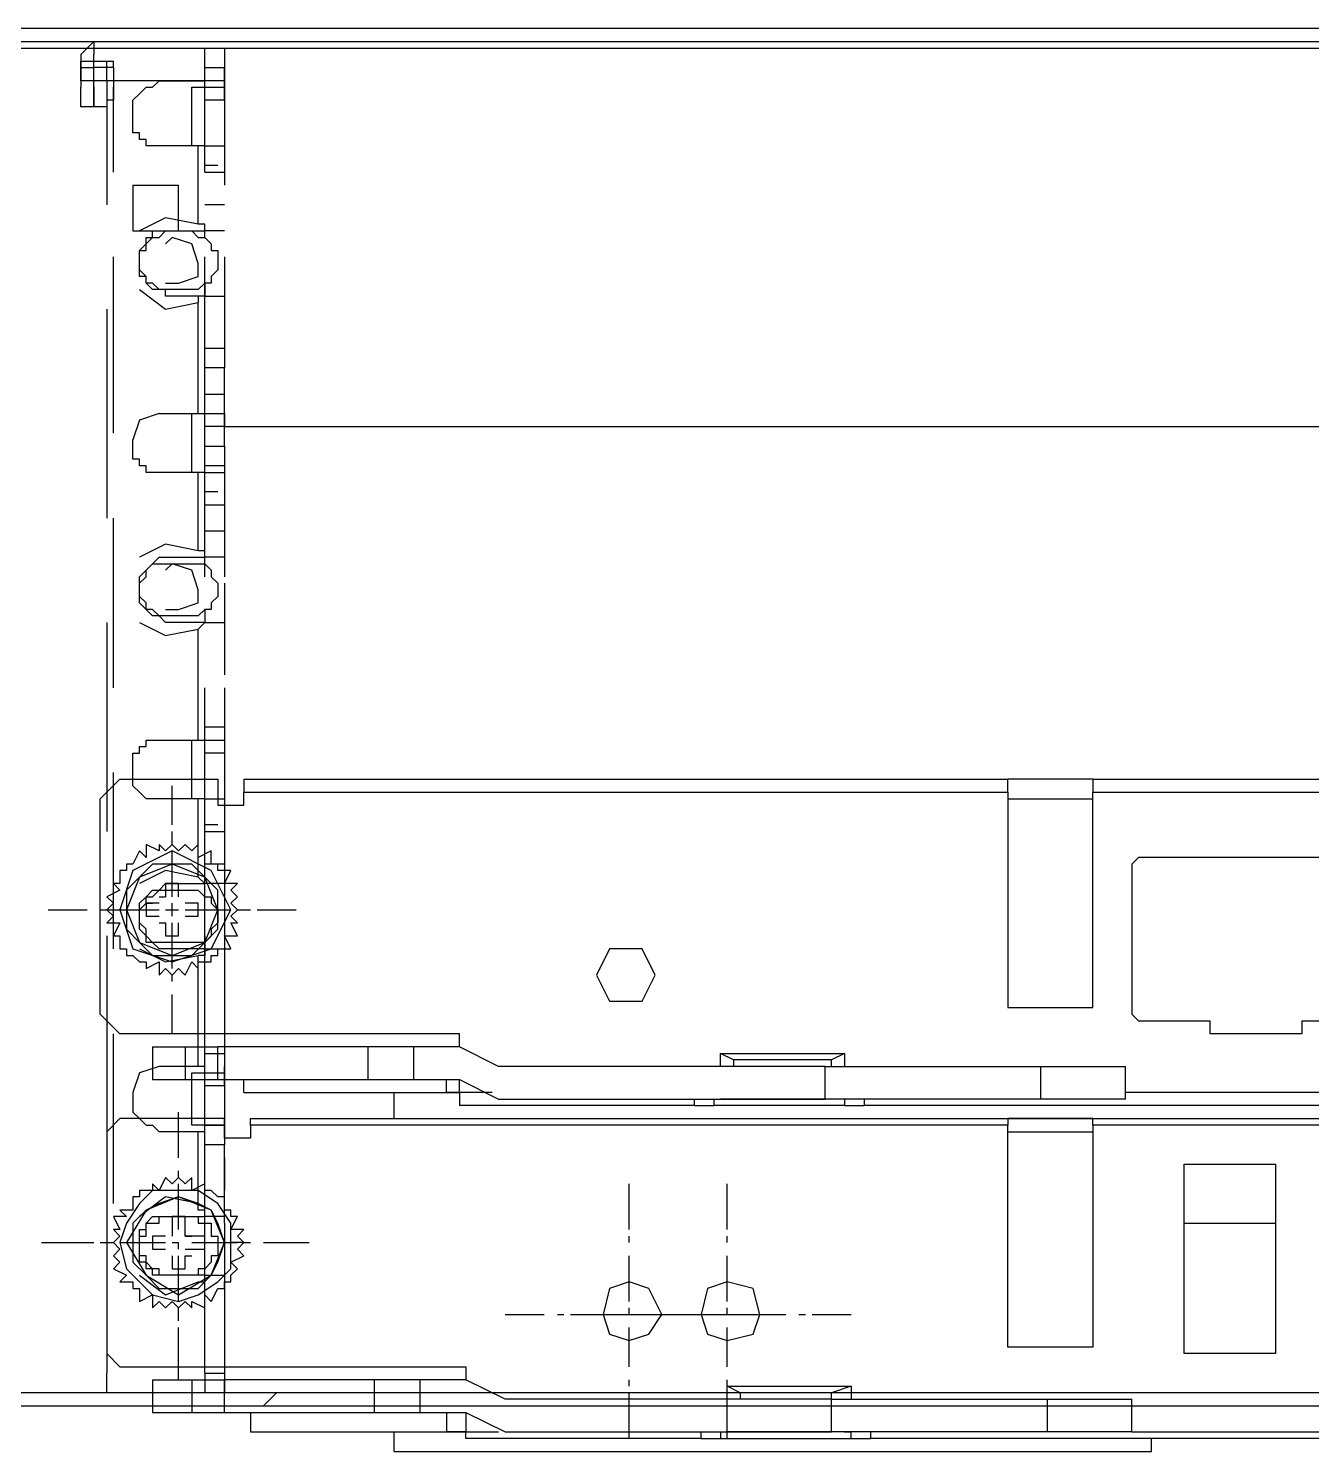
# Model space of a CAD drawing. Header units: millimetres. Extents: x 929 to 1725, y 58 to 532.
# Drawn here: x 1003.98 to 1026.98, y 316.2 to 341.72 of the extents above; entities that cross this region are included whole.
import ezdxf

# ---------------------------------------------------------------- set-up
doc = ezdxf.new("R2010")
doc.units = ezdxf.units.MM
doc.header["$MEASUREMENT"] = 0
doc.layers.add('TT-WIRE-EQPM', color=6, linetype='CONTINUOUS')

msp = doc.modelspace()

# ---------------------------------------------------------------- linework, layer by layer
at = {"layer": 'TT-WIRE-EQPM', "linetype": 'Continuous'}
for points in [[(1009.01512, 341.71541), (988.18172, 341.71541)], [(1101.36096, 341.71541), (1100.19054, 341.71541), (1009.01512, 341.71541)], [(987.83059, 341.48133), (1108.85162, 341.48133)], [(1005.15275, 341.48133), (1004.91867, 341.24724)], [(1005.15275, 341.48133), (1005.15275, 341.24724)], [(988.06468, 341.36429), (1108.61754, 341.36429)], [(1004.91867, 341.24724), (1004.91867, 340.66204)], [(1005.15275, 340.66204), (1005.15275, 341.24724)], [(1007.14246, 340.77908), (1007.14246, 341.36429)], [(1007.49358, 341.36429), (1007.49358, 340.77908)], [(1004.91867, 340.77908), (1004.91867, 341.1302)], [(1004.91867, 341.1302), (1005.50388, 341.1302)], [(1004.91867, 341.01316), (1005.15275, 341.01316)], [(1005.50388, 341.01316), (1005.15275, 341.01316)], [(1005.38683, 340.77908), (1005.38683, 341.1302)], [(1005.50388, 341.01316), (1005.50388, 340.66204), (1005.50388, 340.66204), (1005.50388, 340.54499), (1005.50388, 340.54499), (1005.50388, 340.54499), (1005.50388, 340.54499), (1005.50388, 340.54499), (1005.50388, 340.54499), (1005.50388, 340.42795), (1005.38683, 340.42795), (1005.38683, 340.42795), (1005.38683, 340.42795), (1005.38683, 340.42795), (1005.38683, 340.42795), (1005.38683, 340.42795), (1005.38683, 340.42795), (1005.38683, 340.42795), (1005.38683, 340.42795), (1005.38683, 340.31091), (1005.38683, 340.31091), (1005.38683, 340.31091)], [(1005.50388, 341.01316), (1005.50388, 341.1302)], [(1007.14246, 341.01316), (1007.49358, 341.01316)], [(1007.49358, 340.42795), (1007.49358, 340.42795), (1007.49358, 340.42795), (1007.49358, 340.42795), (1007.49358, 340.42795), (1007.49358, 340.42795), (1007.49358, 340.42795), (1007.49358, 340.42795), (1007.49358, 340.42795), (1007.49358, 340.42795), (1007.49358, 340.42795), (1007.49358, 340.42795), (1007.49358, 340.42795), (1007.49358, 340.42795), (1007.49358, 340.42795), (1007.49358, 340.54499), (1007.49358, 340.54499), (1007.49358, 340.54499), (1007.49358, 340.54499), (1007.49358, 340.54499), (1007.49358, 340.54499), (1007.49358, 340.54499), (1007.49358, 340.54499), (1007.49358, 340.54499), (1007.49358, 340.54499), (1007.49358, 340.54499), (1007.49358, 340.66204), (1007.49358, 340.66204), (1007.49358, 340.66204), (1007.49358, 340.66204), (1007.49358, 340.66204), (1007.49358, 340.66204), (1007.49358, 340.66204), (1007.49358, 340.66204), (1007.49358, 340.66204), (1007.49358, 340.77908), (1007.49358, 340.77908), (1007.49358, 340.77908), (1007.49358, 340.77908), (1007.49358, 340.77908), (1007.49358, 340.77908), (1007.49358, 340.89612), (1007.49358, 340.89612), (1007.49358, 340.89612), (1007.49358, 340.89612), (1007.49358, 340.89612), (1007.49358, 340.89612), (1007.49358, 340.89612), (1007.49358, 341.01316), (1007.49358, 341.01316), (1007.49358, 341.01316)], [(1007.14246, 340.77908), (1004.91867, 340.77908)], [(1004.91867, 340.31091), (1004.91867, 340.66204)], [(1005.15275, 340.66204), (1005.15275, 340.66204), (1005.15275, 340.54499), (1005.15275, 340.54499), (1005.15275, 340.54499), (1005.15275, 340.54499), (1005.15275, 340.54499), (1005.15275, 340.54499), (1005.15275, 340.42795), (1005.15275, 340.42795), (1005.15275, 340.42795), (1005.15275, 340.42795), (1005.15275, 340.42795), (1005.15275, 340.42795), (1005.15275, 340.42795), (1005.15275, 340.42795), (1005.15275, 340.42795), (1005.15275, 340.42795), (1005.15275, 340.31091), (1005.15275, 340.31091), (1005.15275, 340.31091)], [(1005.15275, 340.31091), (1005.15275, 340.66204)], [(1005.38683, 340.77908), (1005.38683, 340.42795)], [(1005.50388, 339.14049), (1005.50388, 340.66204)], [(1007.14246, 339.60866), (1006.32317, 339.60866), (1006.32317, 339.60866), (1006.20613, 339.60866), (1006.08908, 339.60866), (1006.08908, 339.7257), (1005.97204, 339.7257), (1005.97204, 339.84274), (1005.855, 339.84274), (1005.855, 339.95979), (1005.855, 340.07683), (1005.855, 340.07683), (1005.855, 340.19387), (1005.855, 340.31091), (1005.855, 340.42795), (1005.855, 340.42795), (1005.97204, 340.54499), (1005.97204, 340.54499), (1006.08908, 340.66204), (1006.08908, 340.66204), (1006.20613, 340.66204), (1006.32317, 340.77908), (1006.32317, 340.77908), (1007.14246, 340.77908)], [(1006.90838, 340.66204), (1007.14246, 340.66204)], [(1007.14246, 339.60866), (1006.90838, 339.60866), (1006.90838, 340.66204)], [(1007.49358, 340.77908), (1007.14246, 340.77908)], [(1007.14246, 339.14049), (1007.14246, 340.77908)], [(1007.14246, 340.66204), (1007.49358, 340.66204)], [(1007.49358, 340.77908), (1007.49358, 339.14049)], [(1005.38683, 340.42795), (1005.38683, 338.55529)], [(1007.49358, 340.42795), (1007.14246, 340.42795)], [(1005.15275, 340.31091), (1004.91867, 340.31091)], [(1005.38683, 340.31091), (1005.15275, 340.31091)], [(1007.14246, 337.97008), (1007.14246, 337.97008), (1007.14246, 337.97008), (1007.14246, 337.97008), (1007.14246, 338.08712), (1007.14246, 338.08712), (1007.14246, 338.08712), (1007.14246, 338.20416), (1007.14246, 338.20416), (1007.02542, 338.20416), (1007.02542, 338.20416), (1007.02542, 339.60866)], [(1007.14246, 339.60866), (1007.49358, 339.60866)], [(1007.37654, 339.25754), (1007.14246, 339.25754)], [(1007.14246, 339.14049), (1007.49358, 339.14049)], [(1007.49358, 339.14049), (1007.49358, 339.14049), (1007.49358, 339.14049), (1007.49358, 339.02345), (1007.49358, 339.02345), (1007.49358, 339.02345), (1007.49358, 339.02345), (1007.49358, 339.02345), (1007.49358, 338.90641), (1007.49358, 338.90641), (1007.49358, 338.90641)], [(1005.855, 338.90641), (1005.855, 338.08712)], [(1005.855, 338.90641), (1006.67429, 338.90641)], [(1006.67429, 338.08712), (1006.67429, 338.90641)], [(1007.49358, 338.55529), (1007.14246, 338.55529)], [(1005.855, 338.08712), (1006.67429, 338.08712)], [(1007.02542, 338.20416), (1006.44021, 338.3212), (1005.97204, 338.08712)], [(1006.44021, 336.9167), (1006.44021, 337.03375), (1006.32317, 337.03375), (1006.20613, 337.03375), (1006.20613, 337.03375), (1006.08908, 337.15079), (1006.08908, 337.26783), (1005.97204, 337.26783), (1005.97204, 337.38487), (1005.97204, 337.50191), (1005.97204, 337.50191), (1005.97204, 337.61895), (1005.97204, 337.736), (1005.97204, 337.736), (1006.08908, 337.85304), (1006.08908, 337.97008), (1006.20613, 337.97008), (1006.20613, 338.08712), (1006.32317, 338.08712), (1006.44021, 338.08712), (1006.44021, 338.08712)], [(1006.44021, 337.03375), (1006.44021, 337.03375), (1006.32317, 337.03375), (1006.32317, 337.03375), (1006.20613, 337.15079), (1006.08908, 337.15079), (1006.08908, 337.26783), (1006.08908, 337.26783), (1005.97204, 337.38487), (1005.97204, 337.50191), (1005.97204, 337.50191), (1005.97204, 337.61895), (1005.97204, 337.736), (1006.08908, 337.736), (1006.08908, 337.85304), (1006.08908, 337.85304), (1006.20613, 337.97008), (1006.32317, 337.97008), (1006.32317, 337.97008), (1006.44021, 338.08712), (1006.44021, 338.08712)], [(1006.44021, 338.08712), (1007.14246, 338.08712)], [(1006.67429, 338.08712), (1006.90838, 338.08712)], [(1006.90838, 338.08712), (1006.90838, 338.08712), (1007.02542, 337.97008), (1007.02542, 337.97008), (1007.14246, 337.97008), (1007.2595, 337.85304), (1007.2595, 337.85304), (1007.2595, 337.736), (1007.37654, 337.736), (1007.37654, 337.61895), (1007.37654, 337.50191), (1007.37654, 337.50191), (1007.37654, 337.38487), (1007.2595, 337.26783), (1007.2595, 337.26783), (1007.2595, 337.15079), (1007.14246, 337.15079), (1007.02542, 337.03375), (1007.02542, 337.03375), (1006.90838, 337.03375), (1006.90838, 337.03375)], [(1007.49358, 338.08712), (1007.14246, 338.08712)], [(1006.44021, 337.15079), (1006.67429, 337.15079), (1007.02542, 337.26783), (1007.02542, 337.50191), (1006.90838, 337.85304), (1006.55725, 337.97008), (1006.44021, 337.85304)], [(1005.50388, 335.98037), (1005.50388, 337.61895)], [(1007.14246, 335.98037), (1007.14246, 337.61895)], [(1007.49358, 337.61895), (1007.49358, 337.61895), (1007.49358, 337.61895), (1007.49358, 337.61895), (1007.49358, 337.61895), (1007.49358, 337.61895), (1007.49358, 337.61895), (1007.49358, 337.50191), (1007.49358, 337.50191), (1007.49358, 337.50191), (1007.49358, 337.50191), (1007.49358, 337.50191), (1007.49358, 337.50191), (1007.49358, 337.50191), (1007.49358, 337.38487), (1007.49358, 337.38487), (1007.49358, 337.38487), (1007.49358, 337.38487), (1007.49358, 337.38487), (1007.49358, 337.26783), (1007.49358, 337.26783), (1007.49358, 337.26783), (1007.49358, 337.26783), (1007.49358, 337.26783), (1007.49358, 337.15079), (1007.49358, 337.15079), (1007.49358, 337.15079), (1007.49358, 337.15079), (1007.49358, 337.15079), (1007.49358, 337.03375), (1007.49358, 337.03375), (1007.49358, 337.03375), (1007.49358, 337.03375), (1007.49358, 336.9167), (1007.49358, 336.9167), (1007.49358, 336.9167), (1007.49358, 336.9167), (1007.49358, 336.79966), (1007.49358, 336.79966), (1007.49358, 336.79966), (1007.49358, 336.79966), (1007.49358, 336.68262), (1007.49358, 336.68262), (1007.49358, 336.68262), (1007.49358, 336.68262), (1007.49358, 336.56558), (1007.49358, 336.56558), (1007.49358, 336.56558), (1007.49358, 336.56558), (1007.49358, 336.56558), (1007.49358, 336.44854), (1007.49358, 336.44854), (1007.49358, 336.44854), (1007.49358, 336.44854), (1007.49358, 336.44854), (1007.49358, 336.3315), (1007.49358, 336.3315), (1007.49358, 336.3315), (1007.49358, 336.3315), (1007.49358, 336.3315), (1007.49358, 336.21445), (1007.49358, 336.21445), (1007.49358, 336.21445), (1007.49358, 336.21445), (1007.49358, 336.21445), (1007.49358, 336.21445), (1007.49358, 336.09741), (1007.49358, 336.09741), (1007.49358, 336.09741), (1007.49358, 336.09741), (1007.49358, 336.09741), (1007.49358, 336.09741), (1007.49358, 336.09741), (1007.49358, 336.09741), (1007.49358, 336.09741), (1007.49358, 336.09741), (1007.49358, 336.09741), (1007.49358, 336.09741), (1007.49358, 336.09741), (1007.49358, 336.09741), (1007.49358, 335.98037)], [(1007.49358, 337.61895), (1007.49358, 335.98037)], [(1007.14246, 337.15079), (1007.14246, 337.15079), (1007.14246, 337.15079), (1007.14246, 337.03375), (1007.14246, 337.03375), (1007.14246, 337.03375), (1007.14246, 336.9167), (1007.14246, 336.9167), (1007.14246, 336.9167), (1007.02542, 336.9167), (1007.02542, 336.79966)], [(1005.97204, 337.03375), (1006.44021, 336.68262), (1007.02542, 336.79966)], [(1006.90838, 337.03375), (1006.44021, 337.03375)], [(1007.14246, 336.9167), (1006.44021, 336.9167)], [(1007.02542, 334.80995), (1007.02542, 336.79966)], [(1007.14246, 336.9167), (1007.49358, 336.9167)], [(1005.38683, 336.68262), (1005.38683, 334.80995)], [(1005.50388, 334.45883), (1005.50388, 335.98037)], [(1007.14246, 335.62925), (1007.14246, 335.98037)], [(1007.14246, 335.98037), (1007.49358, 335.98037)], [(1007.14246, 333.87362), (1007.14246, 335.98037)], [(1007.49358, 335.98037), (1007.49358, 335.62925)], [(1007.49358, 335.62925), (1007.14246, 335.62925)], [(1007.49358, 334.22475), (1007.49358, 335.62925)], [(1007.14246, 335.16108), (1007.49358, 335.16108)], [(1005.38683, 334.80995), (1005.38683, 332.93729)], [(1006.32317, 334.80995), (1005.97204, 334.69291), (1005.855, 334.34179)], [(1006.32317, 334.80995), (1007.14246, 334.80995)], [(1006.90838, 334.80995), (1007.14246, 334.80995)], [(1007.14246, 333.75658), (1006.90838, 333.75658), (1006.90838, 334.80995)], [(1007.14246, 334.80995), (1007.49358, 334.80995)], [(1007.49358, 334.80995), (1007.49358, 334.80995), (1007.49358, 334.69291), (1007.49358, 334.69291), (1007.49358, 334.69291), (1007.49358, 334.57587), (1007.49358, 334.57587), (1007.49358, 334.57587), (1007.49358, 334.57587), (1007.49358, 334.57587), (1007.49358, 334.57587)], [(1007.49358, 334.57587), (1007.14246, 334.57587)], [(1007.49358, 334.57587), (1102.8825, 334.57587)], [(1007.14246, 333.75658), (1006.32317, 333.75658), (1006.32317, 333.75658), (1006.20613, 333.75658), (1006.08908, 333.75658), (1006.08908, 333.87362), (1005.97204, 333.87362), (1005.97204, 333.99066), (1005.855, 333.99066), (1005.855, 334.10771), (1005.855, 334.10771), (1005.855, 334.22475), (1005.855, 334.34179)], [(1007.14246, 333.87362), (1007.14246, 334.22475)], [(1007.14246, 334.22475), (1007.49358, 334.22475)], [(1007.49358, 334.22475), (1007.49358, 333.87362)], [(1007.14246, 332.00096), (1007.14246, 332.118), (1007.14246, 332.118), (1007.14246, 332.118), (1007.14246, 332.118), (1007.14246, 332.23504), (1007.14246, 332.23504), (1007.14246, 332.23504), (1007.14246, 332.35208), (1007.02542, 332.35208), (1007.02542, 332.35208), (1007.02542, 333.75658)], [(1007.49358, 333.87362), (1007.14246, 333.87362)], [(1007.14246, 331.88391), (1007.14246, 333.87362)], [(1007.14246, 333.75658), (1007.49358, 333.75658)], [(1007.49358, 333.87362), (1007.49358, 331.88391)], [(1007.37654, 333.40546), (1007.14246, 333.40546)], [(1007.14246, 333.17137), (1007.49358, 333.17137)], [(1007.49358, 333.17137), (1007.49358, 333.17137), (1007.49358, 333.17137), (1007.49358, 333.17137), (1007.49358, 333.17137), (1007.49358, 333.17137), (1007.49358, 333.17137), (1007.49358, 333.05433), (1007.49358, 333.05433), (1007.49358, 333.05433), (1007.49358, 332.93729)], [(1005.50388, 331.41575), (1005.50388, 332.93729)], [(1007.02542, 332.35208), (1006.44021, 332.46912), (1005.97204, 332.23504)], [(1007.49358, 332.70321), (1007.14246, 332.70321)], [(1006.44021, 331.06462), (1006.44021, 331.06462), (1006.32317, 331.18167), (1006.20613, 331.18167), (1006.20613, 331.18167), (1006.08908, 331.29871), (1006.08908, 331.29871), (1005.97204, 331.41575), (1005.97204, 331.53279), (1005.97204, 331.53279), (1005.97204, 331.64983), (1005.97204, 331.76687), (1005.97204, 331.76687), (1005.97204, 331.88391), (1006.08908, 332.00096), (1006.08908, 332.00096), (1006.20613, 332.118), (1006.20613, 332.118), (1006.32317, 332.23504), (1006.44021, 332.23504), (1006.44021, 332.23504)], [(1006.44021, 332.23504), (1007.14246, 332.23504)], [(1007.49358, 332.23504), (1007.14246, 332.23504)], [(1006.44021, 331.18167), (1006.44021, 331.18167), (1006.32317, 331.18167), (1006.32317, 331.18167), (1006.20613, 331.29871), (1006.08908, 331.29871), (1006.08908, 331.41575), (1006.08908, 331.41575), (1005.97204, 331.53279), (1005.97204, 331.53279), (1005.97204, 331.64983), (1005.97204, 331.76687), (1005.97204, 331.76687), (1006.08908, 331.88391), (1006.08908, 332.00096), (1006.08908, 332.00096), (1006.20613, 332.118), (1006.32317, 332.118), (1006.32317, 332.118), (1006.44021, 332.118), (1006.44021, 332.118)], [(1006.44021, 332.118), (1006.90838, 332.118)], [(1006.44021, 331.29871), (1006.67429, 331.29871), (1007.02542, 331.41575), (1007.02542, 331.64983), (1006.90838, 332.00096), (1006.55725, 332.118), (1006.44021, 332.00096)], [(1006.90838, 332.118), (1006.90838, 332.118), (1007.02542, 332.118), (1007.02542, 332.118), (1007.14246, 332.118), (1007.2595, 332.00096), (1007.2595, 332.00096), (1007.2595, 331.88391), (1007.37654, 331.76687), (1007.37654, 331.76687), (1007.37654, 331.64983), (1007.37654, 331.53279), (1007.37654, 331.53279), (1007.2595, 331.41575), (1007.2595, 331.41575), (1007.2595, 331.29871), (1007.14246, 331.29871), (1007.02542, 331.18167), (1007.02542, 331.18167), (1006.90838, 331.18167), (1006.90838, 331.18167)], [(1007.49358, 331.76687), (1007.49358, 331.76687), (1007.49358, 331.76687), (1007.49358, 331.76687), (1007.49358, 331.76687), (1007.49358, 331.76687), (1007.49358, 331.76687), (1007.49358, 331.76687), (1007.49358, 331.76687), (1007.49358, 331.76687), (1007.49358, 331.64983), (1007.49358, 331.64983), (1007.49358, 331.64983), (1007.49358, 331.64983), (1007.49358, 331.64983), (1007.49358, 331.64983), (1007.49358, 331.64983), (1007.49358, 331.64983), (1007.49358, 331.53279), (1007.49358, 331.53279), (1007.49358, 331.53279), (1007.49358, 331.53279), (1007.49358, 331.53279), (1007.49358, 331.53279), (1007.49358, 331.41575), (1007.49358, 331.41575), (1007.49358, 331.41575), (1007.49358, 331.41575), (1007.49358, 331.29871), (1007.49358, 331.29871), (1007.49358, 331.29871), (1007.49358, 331.29871), (1007.49358, 331.29871), (1007.49358, 331.18167), (1007.49358, 331.18167), (1007.49358, 331.18167), (1007.49358, 331.18167), (1007.49358, 331.06462), (1007.49358, 331.06462), (1007.49358, 331.06462), (1007.49358, 331.06462), (1007.49358, 330.94758), (1007.49358, 330.94758), (1007.49358, 330.94758), (1007.49358, 330.94758), (1007.49358, 330.94758), (1007.49358, 330.83054), (1007.49358, 330.83054), (1007.49358, 330.83054), (1007.49358, 330.83054), (1007.49358, 330.7135), (1007.49358, 330.7135), (1007.49358, 330.7135), (1007.49358, 330.7135), (1007.49358, 330.59646), (1007.49358, 330.59646), (1007.49358, 330.59646), (1007.49358, 330.59646), (1007.49358, 330.59646), (1007.49358, 330.47942), (1007.49358, 330.47942), (1007.49358, 330.47942), (1007.49358, 330.47942), (1007.49358, 330.47942), (1007.49358, 330.36237), (1007.49358, 330.36237), (1007.49358, 330.36237), (1007.49358, 330.36237), (1007.49358, 330.36237), (1007.49358, 330.24533), (1007.49358, 330.24533), (1007.49358, 330.24533), (1007.49358, 330.24533), (1007.49358, 330.24533), (1007.49358, 330.24533), (1007.49358, 330.24533), (1007.49358, 330.24533), (1007.49358, 330.24533), (1007.49358, 330.12829), (1007.49358, 330.12829), (1007.49358, 330.12829), (1007.49358, 330.12829), (1007.49358, 330.12829), (1007.49358, 330.12829), (1007.49358, 330.12829), (1007.49358, 330.12829), (1007.49358, 330.12829), (1007.49358, 330.12829), (1007.49358, 330.12829), (1007.49358, 330.12829), (1007.49358, 330.12829)], [(1005.50388, 329.89421), (1005.50388, 331.41575)], [(1007.14246, 331.29871), (1007.14246, 331.29871), (1007.14246, 331.18167), (1007.14246, 331.18167), (1007.14246, 331.18167), (1007.14246, 331.06462), (1007.14246, 331.06462), (1007.14246, 331.06462), (1007.14246, 331.06462), (1007.02542, 330.94758), (1007.02542, 330.94758)], [(1005.38683, 331.06462), (1005.38683, 329.19196)], [(1005.97204, 331.06462), (1006.44021, 330.83054), (1007.02542, 330.94758)], [(1006.90838, 331.18167), (1006.44021, 331.18167)], [(1007.14246, 331.06462), (1006.44021, 331.06462)], [(1007.02542, 328.95787), (1007.02542, 330.94758)], [(1007.14246, 331.06462), (1007.49358, 331.06462)], [(1007.14246, 328.02154), (1007.14246, 329.89421)], [(1007.49358, 329.89421), (1007.49358, 328.02154)], [(1005.38683, 329.19196), (1005.38683, 327.31929)], [(1007.14246, 329.19196), (1007.49358, 329.19196)], [(1007.14246, 327.9045), (1006.32317, 327.9045), (1006.32317, 327.9045), (1006.20613, 327.9045), (1006.08908, 327.9045), (1006.08908, 327.9045), (1005.97204, 328.02154), (1005.97204, 328.02154), (1005.855, 328.13858), (1005.855, 328.13858), (1005.855, 328.25562), (1005.855, 328.37267), (1005.855, 328.48971), (1005.855, 328.60675), (1005.855, 328.60675), (1005.855, 328.72379), (1005.97204, 328.72379), (1005.97204, 328.84083), (1006.08908, 328.84083), (1006.08908, 328.95787), (1006.20613, 328.95787), (1006.32317, 328.95787), (1006.32317, 328.95787), (1007.14246, 328.95787)], [(1006.90838, 328.95787), (1007.14246, 328.95787)], [(1007.14246, 327.9045), (1006.90838, 327.9045), (1006.90838, 328.95787)], [(1007.14246, 328.95787), (1007.49358, 328.95787)], [(1007.49358, 328.95787), (1007.49358, 328.84083), (1007.49358, 328.84083), (1007.49358, 328.84083), (1007.49358, 328.72379), (1007.49358, 328.72379), (1007.49358, 328.72379), (1007.49358, 328.72379), (1007.49358, 328.72379), (1007.49358, 328.72379), (1007.49358, 328.72379)], [(1007.49358, 328.72379), (1007.14246, 328.72379)], [(1005.62092, 328.25562), (1005.26979, 327.9045)], [(1005.50388, 326.73408), (1005.50388, 328.37267)], [(1005.62092, 328.25562), (1007.37654, 328.25562)], [(1006.55725, 327.43633), (1006.55725, 328.13858)], [(1007.37654, 328.25562), (1007.37654, 327.78746)], [(1007.84471, 328.25562), (1007.84471, 328.02154)], [(1007.84471, 328.25562), (1021.53858, 328.25562)], [(1023.06012, 328.25562), (1021.53858, 328.25562)], [(1021.53858, 328.02154), (1021.53858, 328.25562)], [(1023.06012, 328.25562), (1023.06012, 328.02154)], [(1023.06012, 328.25562), (1102.41433, 328.25562)], [(1005.26979, 324.04213), (1005.26979, 327.9045)], [(1007.14246, 326.14888), (1007.14246, 326.14888), (1007.14246, 326.26592), (1007.14246, 326.26592), (1007.14246, 326.26592), (1007.14246, 326.26592), (1007.14246, 326.38296), (1007.14246, 326.38296), (1007.14246, 326.38296), (1007.02542, 326.5), (1007.02542, 326.5), (1007.02542, 327.9045)], [(1007.14246, 326.03183), (1007.14246, 328.02154)], [(1007.14246, 327.9045), (1007.49358, 327.9045)], [(1007.49358, 328.02154), (1007.49358, 326.03183)], [(1007.84471, 328.02154), (1021.53858, 328.02154)], [(1007.84471, 327.78746), (1007.84471, 328.02154)], [(1021.53858, 328.02154), (1021.53858, 324.15917)], [(1021.53858, 327.9045), (1023.06012, 327.9045)], [(1023.06012, 328.02154), (1102.41433, 328.02154)], [(1023.06012, 324.15917), (1023.06012, 328.02154)], [(1007.37654, 327.78746), (1007.84471, 327.78746)], [(1007.37654, 327.43633), (1007.14246, 327.43633)], [(1006.55725, 327.08521), (1006.55725, 327.31929)], [(1007.14246, 327.31929), (1007.49358, 327.31929)], [(1007.49358, 327.31929), (1007.49358, 327.31929), (1007.49358, 327.31929), (1007.49358, 327.31929), (1007.49358, 327.31929), (1007.49358, 327.31929), (1007.49358, 327.31929), (1007.49358, 327.20225), (1007.49358, 327.20225), (1007.49358, 327.20225), (1007.49358, 327.08521)], [(1005.62092, 325.91479), (1005.855, 325.21254), (1006.55725, 324.97846), (1007.2595, 325.21254), (1007.61062, 325.91479), (1007.2595, 326.61704), (1006.55725, 326.96817), (1005.855, 326.61704), (1005.62092, 325.91479)], [(1005.97204, 326.96817), (1005.855, 326.73408)], [(1006.08908, 326.85113), (1005.97204, 326.96817)], [(1006.08908, 327.08521), (1006.08908, 326.85113)], [(1006.32317, 326.96817), (1006.08908, 327.08521)], [(1006.44021, 326.96817), (1006.32317, 327.08521), (1006.32317, 326.96817)], [(1006.55725, 327.08521), (1006.44021, 326.96817)], [(1006.67429, 326.96817), (1006.55725, 327.08521)], [(1006.55725, 326.14888), (1006.55725, 326.96817)], [(1006.79133, 327.08521), (1006.67429, 326.96817)], [(1006.90838, 326.96817), (1006.79133, 327.08521)], [(1007.02542, 327.08521), (1006.90838, 326.96817)], [(1007.02542, 326.85113), (1007.02542, 327.08521)], [(1007.2595, 326.96817), (1007.02542, 326.85113)], [(1007.2595, 326.73408), (1007.2595, 326.96817)], [(1007.49358, 327.08521), (1007.49358, 326.5)], [(1023.87941, 326.85113), (1023.76237, 326.73408)], [(1047.98998, 326.85113), (1023.87941, 326.85113)], [(1005.50388, 325.21254), (1005.50388, 326.73408)], [(1005.62092, 326.61704), (1005.62092, 326.38296)], [(1005.73796, 326.61704), (1005.62092, 326.61704)], [(1005.73796, 325.91479), (1005.97204, 325.32958), (1006.55725, 325.0955), (1007.14246, 325.32958), (1007.37654, 325.91479), (1007.14246, 326.5), (1006.55725, 326.73408), (1005.97204, 326.5), (1005.73796, 325.91479)], [(1007.37654, 325.91479), (1007.37654, 326.26592), (1007.14246, 326.5), (1006.90838, 326.73408), (1006.55725, 326.73408), (1006.20613, 326.73408), (1005.97204, 326.5), (1005.73796, 326.26592), (1005.73796, 325.91479), (1005.73796, 325.56367), (1005.97204, 325.32958), (1006.20613, 325.0955), (1006.55725, 325.0955), (1006.90838, 325.0955), (1007.14246, 325.32958), (1007.37654, 325.56367), (1007.37654, 325.91479)], [(1005.73796, 326.73408), (1005.73796, 326.61704)], [(1005.855, 326.73408), (1005.73796, 326.73408)], [(1007.02542, 326.5), (1006.44021, 326.61704), (1005.97204, 326.38296)], [(1007.49358, 326.73408), (1007.14246, 326.73408)], [(1007.37654, 326.73408), (1007.2595, 326.73408)], [(1007.37654, 326.61704), (1007.37654, 326.73408)], [(1007.61062, 326.61704), (1007.37654, 326.61704)], [(1007.49358, 326.38296), (1007.61062, 326.61704)], [(1023.76237, 326.73408), (1023.76237, 324.04213)], [(1005.50388, 326.38296), (1005.62092, 326.26592)], [(1005.62092, 326.38296), (1005.50388, 326.38296)], [(1006.44021, 325.21254), (1006.44021, 325.21254), (1006.32317, 325.21254), (1006.20613, 325.32958), (1006.20613, 325.32958), (1006.08908, 325.32958), (1006.08908, 325.44663), (1005.97204, 325.56367), (1005.97204, 325.56367), (1005.97204, 325.68071), (1005.97204, 325.79775), (1005.97204, 325.91479), (1005.97204, 325.91479), (1005.97204, 326.03183), (1006.08908, 326.14888), (1006.08908, 326.14888), (1006.20613, 326.26592), (1006.20613, 326.26592), (1006.32317, 326.26592), (1006.44021, 326.38296), (1006.44021, 326.38296)], [(1006.67429, 326.38296), (1006.44021, 326.38296)], [(1006.44021, 326.38296), (1006.44021, 326.14888)], [(1006.44021, 326.38296), (1007.14246, 326.38296)], [(1006.67429, 326.14888), (1006.67429, 326.38296)], [(1007.49358, 326.38296), (1007.14246, 326.38296)], [(1007.72767, 326.38296), (1007.49358, 326.38296)], [(1007.61062, 326.26592), (1007.72767, 326.38296)], [(1005.62092, 326.26592), (1005.38683, 326.14888)], [(1005.38683, 326.14888), (1005.50388, 326.03183)], [(1006.44021, 325.32958), (1006.44021, 325.32958), (1006.32317, 325.32958), (1006.32317, 325.32958), (1006.20613, 325.32958), (1006.08908, 325.44663), (1006.08908, 325.44663), (1006.08908, 325.56367), (1005.97204, 325.68071), (1005.97204, 325.68071), (1005.97204, 325.79775), (1005.97204, 325.79775), (1005.97204, 325.91479), (1006.08908, 326.03183), (1006.08908, 326.03183), (1006.08908, 326.14888), (1006.20613, 326.14888), (1006.32317, 326.26592), (1006.32317, 326.26592), (1006.44021, 326.26592), (1006.44021, 326.26592)], [(1006.32317, 326.14888), (1006.44021, 326.14888)], [(1006.44021, 326.26592), (1006.90838, 326.26592)], [(1006.90838, 326.26592), (1006.90838, 326.26592), (1007.02542, 326.26592), (1007.02542, 326.26592), (1007.14246, 326.14888), (1007.2595, 326.14888), (1007.2595, 326.03183), (1007.2595, 326.03183), (1007.37654, 325.91479), (1007.37654, 325.79775), (1007.37654, 325.79775), (1007.37654, 325.68071), (1007.37654, 325.68071), (1007.2595, 325.56367), (1007.2595, 325.44663), (1007.2595, 325.44663), (1007.14246, 325.32958), (1007.02542, 325.32958), (1007.02542, 325.32958), (1006.90838, 325.32958), (1006.90838, 325.32958)], [(1007.72767, 326.14888), (1007.61062, 326.26592)], [(1007.61062, 326.03183), (1007.72767, 326.14888)], [(1004.33346, 325.91479), (1005.03571, 325.91479)], [(1005.26979, 325.91479), (1005.38683, 325.91479)], [(1005.50388, 326.03183), (1005.38683, 325.91479)], [(1005.38683, 325.91479), (1005.62092, 325.91479)], [(1005.38683, 325.91479), (1005.50388, 325.79775)], [(1005.50388, 325.91479), (1006.32317, 325.91479)], [(1006.32317, 326.03183), (1006.08908, 326.03183)], [(1006.08908, 326.03183), (1006.08908, 325.79775)], [(1006.08908, 326.03183), (1006.20613, 326.03183)], [(1006.44021, 325.91479), (1006.67429, 325.91479)], [(1006.55725, 325.79775), (1006.55725, 326.03183)], [(1007.02542, 326.03183), (1006.79133, 326.03183)], [(1006.79133, 325.91479), (1007.61062, 325.91479)], [(1007.02542, 325.79775), (1007.02542, 326.03183)], [(1007.14246, 322.05242), (1007.14246, 326.03183)], [(1007.49358, 326.03183), (1007.49358, 322.05242)], [(1007.72767, 325.91479), (1007.61062, 326.03183)], [(1007.61062, 325.79775), (1007.72767, 325.91479)], [(1007.72767, 325.91479), (1007.96175, 325.91479)], [(1008.07879, 325.91479), (1008.78104, 325.91479)], [(1005.50388, 325.79775), (1005.38683, 325.68071)], [(1005.38683, 325.68071), (1005.62092, 325.68071)], [(1005.62092, 325.68071), (1005.50388, 325.44663)], [(1006.08908, 325.79775), (1006.32317, 325.79775)], [(1006.08908, 325.79775), (1006.20613, 325.79775)], [(1006.32317, 325.68071), (1006.44021, 325.68071)], [(1006.44021, 325.68071), (1006.44021, 325.44663)], [(1006.55725, 324.86142), (1006.55725, 325.68071)], [(1006.67429, 325.44663), (1006.67429, 325.68071)], [(1006.79133, 325.79775), (1007.02542, 325.79775)], [(1007.72767, 325.68071), (1007.61062, 325.79775)], [(1007.61062, 325.68071), (1007.72767, 325.68071)], [(1007.72767, 325.44663), (1007.61062, 325.68071)], [(1005.38683, 325.44663), (1005.38683, 323.57396)], [(1005.50388, 325.44663), (1005.62092, 325.44663)], [(1005.62092, 325.44663), (1005.62092, 325.21254)], [(1006.44021, 325.44663), (1006.67429, 325.44663)], [(1006.90838, 325.32958), (1006.44021, 325.32958)], [(1007.14246, 325.44663), (1007.14246, 325.32958), (1007.14246, 325.32958), (1007.14246, 325.32958), (1007.14246, 325.21254), (1007.14246, 325.21254), (1007.14246, 325.21254), (1007.14246, 325.21254), (1007.14246, 325.0955), (1007.02542, 325.0955), (1007.02542, 325.0955)], [(1007.49358, 325.44663), (1007.72767, 325.44663)], [(1007.61062, 325.21254), (1007.49358, 325.44663)], [(1005.62092, 325.21254), (1005.73796, 325.21254)], [(1005.73796, 325.21254), (1005.73796, 325.0955)], [(1005.73796, 325.0955), (1005.855, 325.0955)], [(1005.855, 325.0955), (1005.97204, 324.97846)], [(1005.97204, 325.21254), (1006.44021, 324.97846), (1007.02542, 325.0955)], [(1007.14246, 325.21254), (1006.44021, 325.21254)], [(1007.02542, 323.10579), (1007.02542, 325.0955)], [(1007.14246, 325.21254), (1007.49358, 325.21254)], [(1007.2595, 324.97846), (1007.2595, 325.0955)], [(1007.2595, 325.0955), (1007.37654, 325.0955)], [(1007.37654, 325.21254), (1007.61062, 325.21254)], [(1007.37654, 325.0955), (1007.37654, 325.21254)], [(1015.21833, 324.74438), (1014.98425, 325.21254), (1014.39904, 325.21254), (1014.16495, 324.74438), (1014.39904, 324.27621), (1014.98425, 324.27621), (1015.21833, 324.74438)], [(1005.97204, 324.97846), (1006.08908, 324.97846)], [(1006.08908, 324.97846), (1006.08908, 324.86142)], [(1006.08908, 324.86142), (1006.32317, 324.97846)], [(1006.32317, 324.97846), (1006.32317, 324.74438)], [(1006.32317, 324.74438), (1006.44021, 324.86142)], [(1006.44021, 324.86142), (1006.55725, 324.74438)], [(1006.55725, 324.74438), (1006.67429, 324.86142)], [(1006.67429, 324.86142), (1006.79133, 324.74438)], [(1006.79133, 324.74438), (1006.90838, 324.97846)], [(1006.90838, 324.97846), (1007.02542, 324.86142)], [(1007.02542, 324.86142), (1007.02542, 324.97846)], [(1007.02542, 324.97846), (1007.2595, 324.97846)], [(1006.55725, 324.62733), (1006.55725, 324.74438)], [(1006.55725, 323.691), (1006.55725, 324.39325)], [(1005.26979, 324.04213), (1005.62092, 323.691)], [(1021.53858, 324.15917), (1023.06012, 324.15917)], [(1023.76237, 324.04213), (1023.87941, 323.92509)], [(1023.87941, 323.92509), (1025.16687, 323.92509)], [(1026.80545, 323.691), (1025.16687, 323.691), (1025.16687, 323.92509)], [(1026.80545, 323.92509), (1029.14628, 323.92509)], [(1026.80545, 323.92509), (1026.80545, 323.691)], [(1005.38683, 323.57396), (1005.38683, 321.70129)], [(1005.50388, 322.16946), (1005.50388, 323.691)], [(1011.70708, 323.691), (1005.62092, 323.691)], [(1011.70708, 323.45692), (1011.70708, 323.691)], [(1006.20613, 323.45692), (1006.79133, 323.45692)], [(1006.20613, 323.45692), (1006.20613, 322.87171)], [(1006.79133, 322.87171), (1007.37654, 322.87171), (1007.37654, 323.45692)], [(1006.79133, 323.45692), (1006.79133, 322.87171)], [(1006.79133, 323.45692), (1007.37654, 323.45692)], [(1007.14246, 323.33988), (1007.49358, 323.33988)], [(1010.0685, 323.45692), (1007.37654, 323.45692)], [(1010.0685, 322.87171), (1010.0685, 323.45692)], [(1010.88779, 323.45692), (1010.0685, 323.45692)], [(1010.88779, 322.87171), (1010.88779, 323.45692)], [(1011.70708, 323.45692), (1010.88779, 323.45692)], [(1012.40933, 323.10579), (1011.70708, 323.45692)], [(1016.62283, 323.22284), (1016.38875, 323.33988)], [(1016.38875, 323.33988), (1018.61254, 323.33988)], [(1016.38875, 323.10579), (1016.38875, 323.33988)], [(1018.61254, 323.33988), (1018.37845, 323.22284)], [(1018.61254, 323.33988), (1018.61254, 323.10579)], [(1006.32317, 323.10579), (1005.97204, 322.98875), (1005.855, 322.63763)], [(1007.14246, 323.10579), (1006.32317, 323.10579)], [(1007.49358, 322.75467), (1007.49358, 322.87171), (1007.49358, 322.87171), (1007.49358, 322.87171), (1007.49358, 322.87171), (1007.49358, 322.87171), (1007.49358, 322.87171), (1007.49358, 322.87171), (1007.49358, 322.98875), (1007.49358, 322.98875), (1007.49358, 323.10579)], [(1018.26141, 323.10579), (1012.40933, 323.10579)], [(1018.37845, 323.22284), (1016.62283, 323.22284)], [(1016.62283, 323.22284), (1016.62283, 323.10579)], [(1018.26141, 323.10579), (1022.12378, 323.10579)], [(1018.26141, 322.52059), (1018.26141, 323.10579)], [(1018.37845, 323.10579), (1018.37845, 323.22284)], [(1022.12378, 323.10579), (1023.64533, 323.10579)], [(1022.12378, 323.10579), (1022.12378, 322.52059)], [(1023.64533, 322.52059), (1023.64533, 323.10579)], [(1006.20613, 322.87171), (1006.79133, 322.87171)], [(1006.90838, 322.98875), (1007.14246, 322.98875)], [(1007.14246, 322.05242), (1006.90838, 322.05242), (1006.90838, 322.98875)], [(1007.14246, 322.98875), (1007.49358, 322.98875)], [(1007.37654, 322.87171), (1010.0685, 322.87171)], [(1007.84471, 322.63763), (1011.473, 322.63763), (1011.473, 322.87171)], [(1007.84471, 322.63763), (1007.84471, 322.87171)], [(1010.0685, 322.87171), (1010.88779, 322.87171)], [(1010.88779, 322.87171), (1011.70708, 322.87171)], [(1011.70708, 322.63763), (1011.70708, 322.87171)], [(1011.70708, 322.87171), (1012.40933, 322.52059)], [(1005.855, 322.63763), (1005.855, 322.40354)], [(1007.49358, 322.75467), (1007.14246, 322.75467)], [(1010.53666, 322.16946), (1010.53666, 322.63763)], [(1010.53666, 322.63763), (1011.70708, 322.63763)], [(1011.70708, 322.63763), (1011.473, 322.63763)], [(1011.70708, 322.63763), (1011.70708, 322.40354)], [(1012.29229, 322.63763), (1011.70708, 322.63763)], [(1012.40933, 322.52059), (1018.26141, 322.52059)], [(1015.92058, 322.40354), (1015.92058, 322.52059)], [(1016.2717, 322.40354), (1016.2717, 322.52059)], [(1018.61254, 322.52059), (1018.61254, 322.52059), (1016.38875, 322.52059)], [(1022.12378, 322.52059), (1018.26141, 322.52059)], [(1018.61254, 322.52059), (1018.61254, 322.40354)], [(1018.96366, 322.52059), (1018.96366, 322.40354)], [(1023.64533, 322.52059), (1022.12378, 322.52059)], [(1086.61371, 322.63763), (1023.64533, 322.63763)], [(1005.855, 322.40354), (1005.855, 322.40354), (1005.855, 322.2865), (1005.855, 322.2865), (1005.97204, 322.16946), (1005.97204, 322.16946), (1006.08908, 322.05242), (1006.08908, 322.05242), (1006.20613, 322.05242), (1006.32317, 321.93538), (1006.32317, 321.93538)], [(1006.67429, 321.46721), (1006.67429, 322.2865)], [(1015.92058, 322.40354), (1011.70708, 322.40354)], [(1015.92058, 322.40354), (1016.2717, 322.40354)], [(1018.61254, 322.40354), (1016.2717, 322.40354)], [(1018.61254, 322.40354), (1018.96366, 322.40354)], [(1091.29538, 322.40354), (1018.96366, 322.40354)], [(1005.62092, 322.16946), (1005.38683, 321.93538)], [(1005.50388, 320.64792), (1005.50388, 322.16946)], [(1043.07423, 322.05242), (1023.06012, 322.05242), (1023.06012, 318.073), (1021.53858, 318.073), (1021.53858, 322.05242), (1007.96175, 322.05242), (1007.96175, 321.81834), (1007.49358, 321.81834), (1007.49358, 322.16946), (1005.62092, 322.16946)], [(1007.49358, 322.05242), (1007.14246, 322.05242)], [(1007.14246, 322.05242), (1007.49358, 322.05242)], [(1007.14246, 321.70129), (1007.14246, 322.05242), (1007.14246, 322.05242)], [(1007.14246, 322.05242), (1007.49358, 322.05242)], [(1007.14246, 319.94567), (1007.14246, 322.05242)], [(1007.49358, 322.05242), (1007.49358, 321.70129)], [(1007.96175, 322.16946), (1021.53858, 322.16946)], [(1007.96175, 322.05242), (1007.96175, 322.16946)], [(1010.53666, 322.16946), (1060.51343, 322.16946)], [(1023.06012, 322.16946), (1021.53858, 322.16946)], [(1021.53858, 322.16946), (1021.53858, 322.05242)], [(1023.06012, 322.16946), (1043.07423, 322.16946)], [(1023.06012, 322.05242), (1023.06012, 322.16946)], [(1005.38683, 321.93538), (1005.38683, 317.95596)], [(1007.14246, 321.93538), (1006.32317, 321.93538)], [(1007.14246, 320.2968), (1007.14246, 320.2968), (1007.14246, 320.2968), (1007.14246, 320.41384), (1007.14246, 320.41384), (1007.14246, 320.41384), (1007.14246, 320.53088), (1007.14246, 320.53088), (1007.14246, 320.53088), (1007.02542, 320.53088), (1007.02542, 320.64792), (1007.02542, 321.93538)], [(1021.53858, 321.93538), (1023.06012, 321.93538)], [(1007.49358, 321.70129), (1007.14246, 321.70129)], [(1007.49358, 320.2968), (1007.49358, 321.70129)], [(1007.49358, 321.23313), (1007.49358, 321.23313), (1007.49358, 321.35017), (1007.49358, 321.35017), (1007.49358, 321.35017), (1007.49358, 321.35017), (1007.49358, 321.46721), (1007.49358, 321.46721), (1007.49358, 321.46721), (1007.49358, 321.46721), (1007.49358, 321.46721)], [(1007.49358, 321.46721), (1007.49358, 321.46721), (1007.49358, 321.46721), (1007.49358, 321.46721), (1007.49358, 321.46721), (1007.49358, 321.46721), (1007.49358, 321.46721), (1007.49358, 321.46721), (1007.49358, 321.46721), (1007.49358, 321.46721), (1007.49358, 321.46721), (1007.49358, 321.46721), (1007.49358, 321.46721), (1007.49358, 321.46721), (1007.49358, 321.35017), (1007.49358, 321.35017), (1007.49358, 321.35017), (1007.49358, 321.35017), (1007.49358, 321.35017), (1007.49358, 321.35017), (1007.49358, 321.35017), (1007.49358, 321.35017), (1007.49358, 321.35017), (1007.49358, 321.35017), (1007.49358, 321.35017), (1007.49358, 321.23313), (1007.49358, 321.23313), (1007.49358, 321.23313), (1007.49358, 321.23313), (1007.49358, 321.23313), (1007.49358, 321.23313), (1007.49358, 321.23313), (1007.49358, 321.11609), (1007.49358, 321.11609), (1007.49358, 321.11609), (1007.49358, 321.11609), (1007.49358, 321.11609), (1007.49358, 321.11609), (1007.49358, 321.11609), (1007.49358, 320.99904), (1007.49358, 320.99904), (1007.49358, 320.99904), (1007.49358, 320.99904), (1007.49358, 320.99904), (1007.49358, 320.99904), (1007.49358, 320.99904), (1007.49358, 320.99904), (1007.49358, 320.99904), (1007.49358, 320.882), (1007.49358, 320.882), (1007.49358, 320.882)], [(1026.33728, 317.95596), (1024.6987, 317.95596), (1024.6987, 321.35017), (1026.33728, 321.35017), (1026.33728, 317.95596)], [(1007.14246, 320.99904), (1006.90838, 320.882), (1006.90838, 321.11609), (1006.79133, 320.99904), (1006.67429, 321.11609), (1006.55725, 320.99904), (1006.44021, 321.11609), (1006.32317, 320.882), (1006.20613, 320.99904), (1006.20613, 320.882), (1005.97204, 320.882), (1005.97204, 320.76496), (1005.855, 320.76496), (1005.855, 320.53088)], [(1006.67429, 321.11609), (1006.67429, 321.23313)], [(1006.67429, 320.17975), (1006.67429, 320.99904)], [(1007.14246, 320.882), (1007.14246, 320.99904)], [(1014.75016, 320.17975), (1014.75016, 320.99904)], [(1016.50579, 320.17975), (1016.50579, 320.99904)], [(1007.61062, 319.94567), (1007.61062, 320.2968), (1007.37654, 320.64792), (1007.02542, 320.882), (1006.67429, 320.882), (1006.20613, 320.882), (1005.97204, 320.64792), (1005.73796, 320.2968), (1005.62092, 319.94567), (1005.73796, 319.4775), (1005.97204, 319.24342), (1006.20613, 319.00934), (1006.67429, 318.8923), (1007.02542, 319.00934), (1007.37654, 319.24342), (1007.61062, 319.4775), (1007.61062, 319.94567)], [(1007.49358, 319.94567), (1007.2595, 320.53088), (1006.67429, 320.76496), (1006.08908, 320.53088), (1005.73796, 319.94567), (1006.08908, 319.36046), (1006.67429, 319.00934), (1007.2595, 319.36046), (1007.49358, 319.94567)], [(1007.49358, 319.94567), (1007.37654, 320.2968), (1007.2595, 320.53088), (1007.02542, 320.64792), (1006.67429, 320.76496), (1006.32317, 320.64792), (1006.08908, 320.53088), (1005.855, 320.2968), (1005.855, 319.94567), (1005.855, 319.59455), (1006.08908, 319.36046), (1006.32317, 319.12638), (1006.67429, 319.12638), (1007.02542, 319.12638), (1007.2595, 319.36046), (1007.37654, 319.59455), (1007.49358, 319.94567)], [(1007.02542, 320.64792), (1006.44021, 320.76496), (1005.97204, 320.41384)], [(1007.2595, 320.882), (1007.14246, 320.882)], [(1007.37654, 320.76496), (1007.2595, 320.882)], [(1007.49358, 320.76496), (1007.37654, 320.76496)], [(1007.49358, 320.53088), (1007.49358, 320.76496)], [(1005.62092, 320.53088), (1005.73796, 320.41384), (1005.50388, 320.41384), (1005.62092, 320.17975), (1005.50388, 320.17975), (1005.62092, 320.06271)], [(1005.855, 320.53088), (1005.62092, 320.53088)], [(1007.72767, 320.06271), (1007.84471, 320.17975), (1007.61062, 320.17975), (1007.72767, 320.41384), (1007.61062, 320.41384), (1007.61062, 320.53088), (1007.49358, 320.53088)], [(1006.44021, 319.36046), (1006.44021, 319.36046), (1006.32317, 319.36046), (1006.20613, 319.36046), (1006.20613, 319.4775), (1006.08908, 319.4775), (1006.08908, 319.59455), (1005.97204, 319.59455), (1005.97204, 319.71159), (1005.97204, 319.82863), (1005.97204, 319.94567), (1005.97204, 319.94567), (1005.97204, 320.06271), (1005.97204, 320.17975), (1006.08908, 320.17975), (1006.08908, 320.2968), (1006.20613, 320.41384), (1006.20613, 320.41384), (1006.32317, 320.41384), (1006.44021, 320.41384), (1006.44021, 320.41384)], [(1006.44021, 319.36046), (1006.44021, 319.36046), (1006.32317, 319.36046), (1006.32317, 319.4775), (1006.20613, 319.4775), (1006.08908, 319.59455), (1006.08908, 319.59455), (1006.08908, 319.71159), (1005.97204, 319.71159), (1005.97204, 319.82863), (1005.97204, 319.94567), (1005.97204, 319.94567), (1005.97204, 320.06271), (1006.08908, 320.06271), (1006.08908, 320.17975), (1006.08908, 320.2968), (1006.20613, 320.2968), (1006.32317, 320.2968), (1006.32317, 320.41384), (1006.44021, 320.41384), (1006.44021, 320.41384)], [(1006.44021, 320.41384), (1006.90838, 320.41384)], [(1006.44021, 320.41384), (1007.14246, 320.41384)], [(1006.55725, 320.41384), (1006.55725, 320.06271)], [(1006.79133, 320.41384), (1006.55725, 320.41384)], [(1006.79133, 320.06271), (1006.79133, 320.41384)], [(1006.90838, 320.41384), (1006.90838, 320.41384), (1007.02542, 320.41384), (1007.02542, 320.2968), (1007.14246, 320.2968), (1007.2595, 320.2968), (1007.2595, 320.17975), (1007.2595, 320.06271), (1007.37654, 320.06271), (1007.37654, 319.94567), (1007.37654, 319.94567), (1007.37654, 319.82863), (1007.37654, 319.71159), (1007.2595, 319.71159), (1007.2595, 319.59455), (1007.2595, 319.59455), (1007.14246, 319.4775), (1007.02542, 319.4775), (1007.02542, 319.36046), (1006.90838, 319.36046), (1006.90838, 319.36046)], [(1007.49358, 320.41384), (1007.14246, 320.41384)], [(1007.49358, 320.2968), (1007.49358, 319.94567)], [(1024.6987, 320.2968), (1026.33728, 320.2968)], [(1005.62092, 320.06271), (1005.50388, 319.94567), (1005.62092, 319.82863), (1005.50388, 319.71159), (1005.62092, 319.59455), (1005.50388, 319.4775), (1005.73796, 319.36046), (1005.62092, 319.24342), (1005.855, 319.24342)], [(1006.20613, 320.06271), (1006.20613, 319.82863)], [(1006.44021, 320.06271), (1006.20613, 320.06271)], [(1007.14246, 320.06271), (1006.79133, 320.06271)], [(1006.79133, 320.06271), (1006.90838, 320.06271)], [(1007.14246, 319.82863), (1007.14246, 320.06271)], [(1007.61062, 319.36046), (1007.72767, 319.4775), (1007.61062, 319.59455), (1007.84471, 319.71159), (1007.72767, 319.82863), (1007.84471, 319.94567), (1007.72767, 320.06271)], [(1014.75016, 319.94567), (1014.75016, 320.06271)], [(1016.50579, 319.94567), (1016.50579, 320.06271)], [(1004.21642, 319.94567), (1005.15275, 319.94567)], [(1005.26979, 319.94567), (1005.50388, 319.94567)], [(1005.38683, 319.82863), (1005.38683, 317.95596)], [(1005.62092, 319.94567), (1006.44021, 319.94567)], [(1006.20613, 319.82863), (1006.44021, 319.82863)], [(1006.55725, 319.94567), (1006.67429, 319.94567)], [(1006.55725, 319.71159), (1006.55725, 319.4775)], [(1006.67429, 319.82863), (1006.67429, 319.94567)], [(1006.67429, 318.8923), (1006.67429, 319.71159)], [(1006.79133, 319.82863), (1007.14246, 319.82863)], [(1006.79133, 319.4775), (1006.79133, 319.71159)], [(1006.79133, 319.71159), (1006.90838, 319.71159)], [(1006.90838, 319.94567), (1007.72767, 319.94567)], [(1007.14246, 317.60484), (1007.14246, 319.94567)], [(1007.49358, 319.94567), (1007.49358, 317.60484)], [(1007.84471, 319.94567), (1007.61062, 319.94567)], [(1007.84471, 319.94567), (1007.96175, 319.94567)], [(1008.19583, 319.94567), (1009.01512, 319.94567)], [(1014.75016, 318.8923), (1014.75016, 319.71159)], [(1016.50579, 318.8923), (1016.50579, 319.71159)], [(1006.55725, 319.4775), (1006.79133, 319.4775)], [(1007.02542, 319.24342), (1007.02542, 319.24342), (1007.14246, 319.24342), (1007.14246, 319.24342), (1007.14246, 319.36046), (1007.14246, 319.36046), (1007.14246, 319.36046), (1007.14246, 319.36046), (1007.14246, 319.4775), (1007.14246, 319.4775), (1007.14246, 319.4775)], [(1005.855, 319.24342), (1005.855, 319.12638)], [(1005.97204, 319.36046), (1006.44021, 319.00934), (1007.02542, 319.24342)], [(1006.90838, 319.36046), (1006.44021, 319.36046)], [(1007.14246, 319.36046), (1006.44021, 319.36046)], [(1007.14246, 319.36046), (1007.49358, 319.36046)], [(1007.49358, 319.12638), (1007.49358, 319.24342), (1007.61062, 319.24342)], [(1007.61062, 319.24342), (1007.61062, 319.36046)], [(1015.33537, 318.65821), (1015.10129, 319.12638), (1014.75016, 319.24342), (1014.39904, 319.12638), (1014.282, 318.65821), (1014.39904, 318.30709), (1014.75016, 318.19005), (1015.10129, 318.30709), (1015.33537, 318.65821)], [(1017.091, 318.65821), (1016.97395, 319.12638), (1016.50579, 319.24342), (1016.15466, 319.12638), (1016.03762, 318.65821), (1016.15466, 318.30709), (1016.50579, 318.19005), (1016.97395, 318.30709), (1017.091, 318.65821)], [(1005.855, 319.12638), (1005.97204, 319.12638), (1005.97204, 318.8923), (1006.20613, 319.00934), (1006.20613, 318.77525), (1006.32317, 318.8923), (1006.44021, 318.77525), (1006.55725, 318.8923), (1006.67429, 318.77525), (1006.79133, 318.8923), (1006.90838, 318.77525), (1006.90838, 318.8923), (1007.14246, 318.77525), (1007.14246, 319.00934), (1007.2595, 318.8923), (1007.37654, 319.12638)], [(1007.37654, 319.12638), (1007.49358, 319.12638)], [(1006.67429, 318.54117), (1006.67429, 318.77525)], [(1014.75016, 318.65821), (1014.75016, 318.77525)], [(1016.50579, 318.65821), (1016.50579, 318.77525)], [(1012.52637, 318.65821), (1013.22862, 318.65821)], [(1013.46271, 318.65821), (1013.57975, 318.65821)], [(1013.69679, 318.65821), (1014.51608, 318.65821)], [(1014.282, 318.65821), (1015.10129, 318.65821)], [(1014.75016, 318.65821), (1014.8672, 318.65821)], [(1014.98425, 318.65821), (1015.80354, 318.65821)], [(1015.21833, 318.65821), (1015.33537, 318.65821)], [(1015.56945, 318.65821), (1016.2717, 318.65821)], [(1015.92058, 318.65821), (1016.15466, 318.65821)], [(1016.2717, 318.65821), (1016.97395, 318.65821)], [(1016.50579, 318.65821), (1016.62283, 318.65821)], [(1016.73987, 318.65821), (1017.55916, 318.65821)], [(1017.79324, 318.65821), (1017.91029, 318.65821)], [(1018.02733, 318.65821), (1018.72958, 318.65821)], [(1006.67429, 317.4878), (1006.67429, 318.42413)], [(1014.75016, 317.72188), (1014.75016, 318.42413)], [(1016.50579, 317.72188), (1016.50579, 318.42413)], [(1005.38683, 317.95596), (1005.62092, 317.72188)], [(1005.38683, 317.95596), (1005.38683, 317.60484)], [(1005.62092, 317.72188), (1011.82412, 317.72188), (1011.82412, 317.4878)], [(1005.38683, 317.25371), (1005.38683, 317.60484)], [(1006.20613, 317.4878), (1006.90838, 317.4878)], [(1006.20613, 317.4878), (1006.20613, 316.90259)], [(1006.90838, 317.4878), (1007.49358, 317.4878)], [(1006.90838, 317.4878), (1006.90838, 316.90259)], [(1007.14246, 317.60484), (1007.49358, 317.60484)], [(1007.14246, 317.60484), (1007.14246, 317.25371)], [(1007.49358, 317.60484), (1007.49358, 317.25371)], [(1010.18554, 317.4878), (1007.49358, 317.4878)], [(1007.49358, 316.90259), (1007.49358, 317.4878)], [(1011.00483, 317.4878), (1010.18554, 317.4878)], [(1010.18554, 316.90259), (1010.18554, 317.4878)], [(1011.82412, 317.4878), (1011.00483, 317.4878)], [(1011.00483, 316.90259), (1011.00483, 317.4878)], [(1012.52637, 317.13667), (1011.82412, 317.4878)], [(1014.75016, 317.37075), (1014.75016, 317.4878)], [(1016.50579, 317.37075), (1016.50579, 317.4878)], [(1108.85162, 317.25371), (987.59651, 317.25371)], [(1008.42992, 317.25371), (1008.19583, 317.01963)], [(1014.75016, 316.43442), (1014.75016, 317.25371)], [(1016.50579, 317.13667), (1016.50579, 317.37075)], [(1016.50579, 317.37075), (1018.72958, 317.37075)], [(1016.73987, 317.25371), (1016.50579, 317.37075)], [(1016.50579, 316.43442), (1016.50579, 317.25371)], [(1016.73987, 317.25371), (1016.73987, 317.13667)], [(1018.37845, 317.25371), (1016.73987, 317.25371)], [(1018.72958, 317.37075), (1018.37845, 317.25371)], [(1018.37845, 317.13667), (1018.37845, 317.25371)], [(1018.72958, 317.37075), (1018.72958, 317.13667)], [(987.83059, 317.01963), (1108.85162, 317.01963)], [(1006.20613, 316.90259), (1006.90838, 316.90259)], [(1006.90838, 316.90259), (1007.49358, 316.90259)], [(1007.49358, 316.90259), (1010.18554, 316.90259)], [(1007.96175, 316.90259), (1007.96175, 316.55146), (1011.473, 316.55146)], [(1010.18554, 316.90259), (1011.00483, 316.90259)], [(1011.00483, 316.90259), (1011.82412, 316.90259)], [(1011.473, 316.90259), (1011.473, 316.55146)], [(1011.82412, 316.90259), (1012.52637, 316.55146)], [(1011.82412, 316.90259), (1011.82412, 316.55146), (1012.40933, 316.55146)], [(1018.37845, 317.13667), (1012.52637, 317.13667)], [(1018.37845, 316.55146), (1018.37845, 317.13667), (1022.24083, 317.13667)], [(1022.24083, 317.13667), (1023.76237, 317.13667)], [(1022.24083, 317.13667), (1022.24083, 316.55146)], [(1023.76237, 316.55146), (1023.76237, 317.13667)], [(1010.53666, 316.20034), (1010.53666, 316.55146)], [(1010.53666, 316.55146), (1011.82412, 316.55146)], [(1011.82412, 316.55146), (1011.473, 316.55146)], [(1011.82412, 316.43442), (1011.82412, 316.55146)], [(1016.03762, 316.43442), (1011.82412, 316.43442)], [(1012.52637, 316.55146), (1018.37845, 316.55146)], [(1016.03762, 316.43442), (1016.03762, 316.55146)], [(1016.03762, 316.43442), (1016.38875, 316.43442)], [(1016.38875, 316.55146), (1016.38875, 316.43442), (1018.72958, 316.43442), (1018.72958, 316.55146)], [(1018.72958, 316.55146), (1016.50579, 316.55146), (1016.50579, 316.55146)], [(1022.24083, 316.55146), (1018.37845, 316.55146)], [(1018.61254, 316.55146), (1018.72958, 316.55146)], [(1018.72958, 316.43442), (1019.0807, 316.43442)], [(1019.0807, 316.43442), (1019.0807, 316.55146)], [(1091.41242, 316.43442), (1019.0807, 316.43442)], [(1023.76237, 316.55146), (1022.24083, 316.55146)], [(1023.76237, 316.55146), (1086.73075, 316.55146)], [(1024.11349, 316.20034), (1024.11349, 316.43442)], [(1010.53666, 316.20034), (1024.11349, 316.20034)]]:
    msp.add_lwpolyline(points, dxfattribs=at)

doc.saveas('drawing.dxf')
